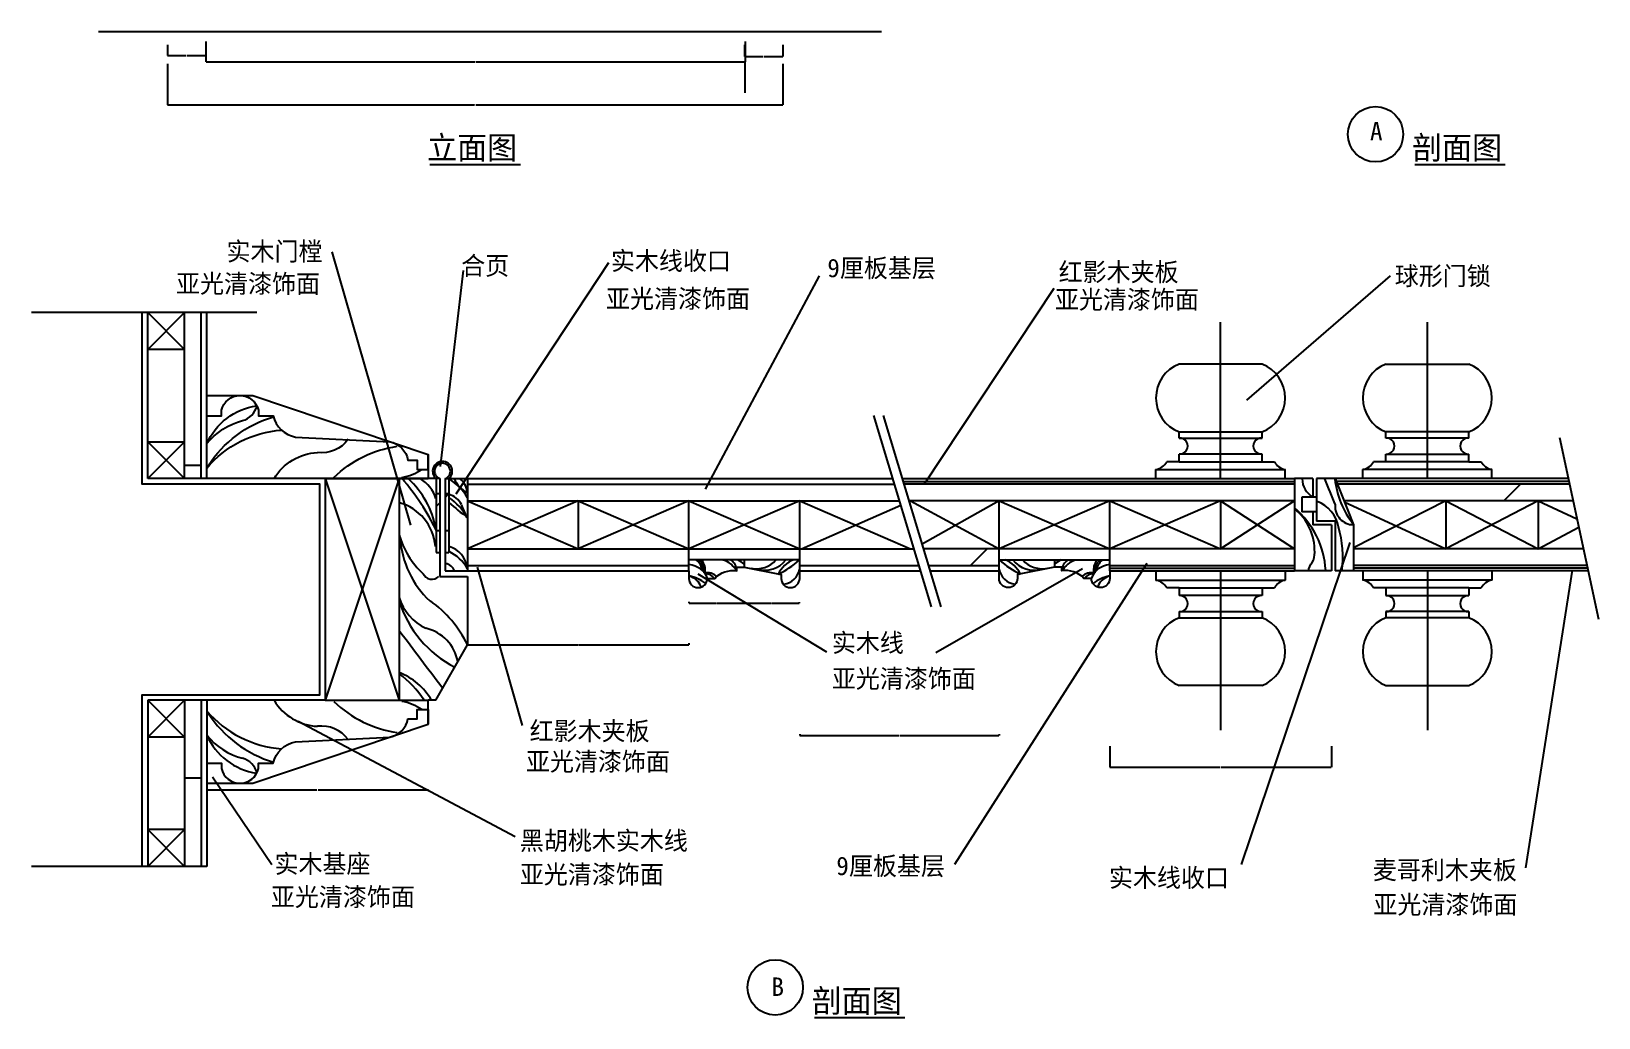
# Model space of a CAD drawing. Header units: metres. Extents: x 103 to 5369, y 237 to 6708.
# Drawn here: x 178 to 5272, y 237 to 3442 of the extents above; entities that cross this region are included whole.
import ezdxf

# ---------------------------------------------------------------- set-up
doc = ezdxf.new("R2010")
doc.units = ezdxf.units.M
for name, color, linetype in [('2', 2, 'Continuous'), ('3', 3, 'Continuous'), ('4', 4, 'Continuous'), ('7', 7, 'Continuous'), ('BH', 3, 'Continuous'), ('DIM', 3, 'Continuous'), ('TEXT', 3, 'Continuous')]:
    doc.layers.add(name, color=color, linetype=linetype)
doc.dimstyles.get("Standard").update_dxf_attribs({"dimtxt": 2.5, "dimasz": 2.5, "dimexe": 1.25, "dimexo": 0.625, "dimtad": 1, "dimcen": 2.5, "dimazin": 3, "dimtfac": 1, "dimtmove": 0, "dimatfit": 3})

# ---------------------------------------------------------------- blocks, each defined once
blk = doc.blocks.new('*D1')
for p, q in [((3683.36, 1119.48), (3683.36, 1050.54)), ((4403.36, 1119.48), (4403.36, 1050.54)), ((3683.61, 1050.54), (4041.86, 1050.54)), ((4044.86, 1050.54), (4403.11, 1050.54))]:
    blk.add_line(p, q)
at = {"layer": 'Defpoints'}
for p in [(3683.36, 1119.48), (4403.36, 1119.48), (3683.36, 1050.54)]:
    blk.add_point(p, dxfattribs=at)
at = {"layer": 'DIM', "insert": (4043.36, 1050.54), "char_height": 1, "attachment_point": 5}
blk.add_mtext('120', dxfattribs=at)
blk = doc.blocks.new('*D5')
for p, q in [((745.87, 3408.67), (745.87, 3343.12)), ((2498.5, 3408.67), (2498.5, 3343.12)), ((746.12, 3343.12), (1620.185, 3343.12)), ((1624.185, 3343.12), (2498.25, 3343.12))]:
    blk.add_line(p, q)
at = {"layer": 'Defpoints'}
for p in [(745.87, 3408.67), (2498.5, 3408.67), (745.87, 3343.12)]:
    blk.add_point(p, dxfattribs=at)
at = {"layer": '3', "insert": (1622.185, 3343.12), "char_height": 1, "attachment_point": 5}
blk.add_mtext('1760', dxfattribs=at)
blk = doc.blocks.new('*D6')
for p, q in [((620.87, 3335.89), (620.87, 3202.57)), ((2620.87, 3335.89), (2620.87, 3202.57)), ((621.12, 3202.57), (1618.87, 3202.57)), ((1622.87, 3202.57), (2620.62, 3202.57))]:
    blk.add_line(p, q)
at = {"layer": 'Defpoints'}
for p in [(620.87, 3335.89), (2620.87, 3335.89), (620.87, 3202.57)]:
    blk.add_point(p, dxfattribs=at)
at = {"layer": 'DIM', "insert": (1620.87, 3202.57), "char_height": 1, "attachment_point": 5}
blk.add_mtext('2000', dxfattribs=at)
blk = doc.blocks.new('*D7')
for p, q in [((1106.33, 976.08), (748.08, 976.08)), ((748.33, 977.53), (748.33, 976.08)), ((1468.58, 976.08), (1110.33, 976.08)), ((1468.33, 977.53), (1468.33, 976.08))]:
    blk.add_line(p, q)
at = {"layer": 'Defpoints'}
for p in [(748.33, 977.53), (1468.33, 977.53), (1468.33, 976.08)]:
    blk.add_point(p, dxfattribs=at)
at = {"layer": 'DIM', "insert": (1108.33, 976.08), "char_height": 1, "attachment_point": 5}
blk.add_mtext('120 ', dxfattribs=at)
blk = doc.blocks.new('*D8')
for p, q in [((620.87, 3397.99), (620.87, 3363.35)), ((621.12, 3363.35), (681.87, 3363.35)), ((684.87, 3363.35), (745.62, 3363.35)), ((745.87, 3397.99), (745.87, 3363.35))]:
    blk.add_line(p, q)
at = {"layer": 'Defpoints'}
for p in [(620.87, 3397.99), (620.87, 3363.35), (745.87, 3397.99)]:
    blk.add_point(p, dxfattribs=at)
at = {"layer": 'DIM', "insert": (683.37, 3363.35), "char_height": 1, "attachment_point": 5}
blk.add_mtext('120', dxfattribs=at)
blk = doc.blocks.new('*D9')
for p, q in [((2495.87, 3397.99), (2495.87, 3360.39)), ((2620.87, 3397.99), (2620.87, 3360.39)), ((2496.12, 3360.39), (2556.87, 3360.39)), ((2559.87, 3360.39), (2620.62, 3360.39))]:
    blk.add_line(p, q)
at = {"layer": 'Defpoints'}
for p in [(2495.87, 3397.99), (2620.87, 3397.99), (2495.87, 3360.39)]:
    blk.add_point(p, dxfattribs=at)
at = {"layer": 'DIM', "insert": (2558.37, 3360.39), "char_height": 1, "attachment_point": 5}
blk.add_mtext('120', dxfattribs=at)
blk = doc.blocks.new('*D10')
for p, q in [((2495.45, 1588.14), (2495.45, 1583.73)), ((2495.7, 1583.73), (2583.69, 1583.73)), ((2585.69, 1583.73), (2673.68, 1583.73)), ((2673.93, 1586.85), (2673.93, 1583.73))]:
    blk.add_line(p, q)
at = {"layer": 'Defpoints'}
for p in [(2495.45, 1588.14), (2495.45, 1583.73), (2673.93, 1586.85)]:
    blk.add_point(p, dxfattribs=at)
at = {"layer": 'DIM', "insert": (2584.69, 1583.73), "char_height": 1, "attachment_point": 5}
blk.add_mtext('30', dxfattribs=at)
blk = doc.blocks.new('*D11')
for p, q in [((1595.45, 1453.51), (1595.45, 1448.53)), ((1595.7, 1448.53), (1953.95, 1448.53)), ((1956.95, 1448.53), (2315.2, 1448.53)), ((2315.45, 1453.51), (2315.45, 1448.53))]:
    blk.add_line(p, q)
at = {"layer": 'Defpoints'}
for p in [(1595.45, 1453.51), (1595.45, 1448.53), (2315.45, 1453.51)]:
    blk.add_point(p, dxfattribs=at)
at = {"layer": 'DIM', "insert": (1955.45, 1448.53), "char_height": 1, "attachment_point": 5}
blk.add_mtext('120', dxfattribs=at)
blk = doc.blocks.new('*D12')
for p, q in [((2315.45, 1587.61), (2315.45, 1583.73)), ((2315.7, 1583.73), (2404.45, 1583.73)), ((2406.45, 1583.73), (2495.2, 1583.73)), ((2495.45, 1588.14), (2495.45, 1583.73))]:
    blk.add_line(p, q)
at = {"layer": 'Defpoints'}
for p in [(2315.45, 1587.61), (2315.45, 1583.73), (2495.45, 1588.14)]:
    blk.add_point(p, dxfattribs=at)
at = {"layer": 'DIM', "insert": (2405.45, 1583.73), "char_height": 1, "attachment_point": 5}
blk.add_mtext('30', dxfattribs=at)
blk = doc.blocks.new('*D13')
for p, q in [((2675.45, 1158.06), (2675.45, 1153.6)), ((2675.7, 1153.6), (2997.905, 1153.6)), ((3000.905, 1153.6), (3323.11, 1153.6)), ((3323.36, 1158.06), (3323.36, 1153.6))]:
    blk.add_line(p, q)
at = {"layer": 'Defpoints'}
for p in [(2675.45, 1158.06), (2675.45, 1153.6), (3323.36, 1158.06)]:
    blk.add_point(p, dxfattribs=at)
at = {"layer": 'DIM', "insert": (2999.405, 1153.6), "char_height": 1, "attachment_point": 5}
blk.add_mtext('490', dxfattribs=at)

msp = doc.modelspace()

# ---------------------------------------------------------------- hatches: boundary and pattern name
at = {"layer": 'BH'}
h = msp.add_hatch(dxfattribs=at)
h.set_pattern_fill('ANSI32', scale=845)
h.paths.add_polyline_path([(1115.33, 1628.33), (1115.33, 1970.33), (538.33, 1970.33), (538.33, 2528.33), (178.26, 2528.33), (178.26, 728.33), (538.33, 728.33), (538.33, 1286.33), (1115.33, 1286.33)])
h = msp.add_hatch(dxfattribs=at)
h.set_pattern_fill('DOLMIT', scale=80)
h.paths.add_polyline_path([(730.33, 2528.33), (676.33, 2528.33), (676.33, 1988.33), (730.33, 1988.33)])
h = msp.add_hatch(dxfattribs=at)
h.set_pattern_fill('ANSI31', scale=30)
h.paths.add_polyline_path([(1493.33, 1988.33), (1505.45, 1988.33, -5.55), (1523.45, 1988.33), (1535.57, 1988.33, 2.65)])
h.paths.add_polyline_path([(1523.45, 1820.33), (1535.45, 1820.33), (1535.45, 1940.33), (1523.45, 1940.33)])
h.paths.add_polyline_path([(1505.45, 1940.33), (1493.45, 1940.33), (1493.45, 1820.33), (1505.45, 1820.33)])
h = msp.add_hatch(dxfattribs=at)
h.set_pattern_fill('LINE', scale=150)
h.paths.add_polyline_path([(1595.45, 1988.33), (1595.45, 1970.33), (2983.56, 1970.33), (2978.14, 1988.33)])
h.paths.add_polyline_path([(2315.45, 1688.33), (2315.45, 1706.33), (1595.45, 1706.33), (1595.45, 1688.33)])
h.paths.add_polyline_path([(3068.5, 1688.33), (3063.07, 1706.33), (2675.45, 1706.33), (2675.45, 1688.33)])
h.paths.add_polyline_path([(3323.36, 1688.33), (3323.36, 1706.33), (3094.41, 1706.33), (3099.83, 1688.33)])
h = msp.add_hatch(dxfattribs=at)
h.set_pattern_fill('DOLMIT', scale=60)
h.paths.add_polyline_path([(2999.82, 1916.33), (2983.56, 1970.33), (1595.45, 1970.33), (1595.45, 1916.33)])
h.paths.add_polyline_path([(1595.45, 1760.33), (1595.45, 1706.33), (2315.45, 1706.33), (2315.45, 1760.33)])
h.paths.add_polyline_path([(3063.07, 1706.33), (3046.81, 1760.33), (2675.45, 1760.33), (2675.45, 1724.33), (2675.45, 1706.33)])
h = msp.add_hatch(dxfattribs=at)
h.set_pattern_fill('DOLMIT', scale=60)
h.paths.add_polyline_path([(3014.89, 1970.33), (3031.15, 1916.33), (4283.36, 1916.33), (4283.36, 1970.33)])
h.paths.add_polyline_path([(4283.36, 1706.33), (4283.36, 1760.33), (3683.36, 1760.33), (3683.36, 1706.33)])
h.paths.add_polyline_path([(3323.36, 1706.33), (3323.36, 1724.33), (3323.36, 1760.33), (3078.14, 1760.33), (3094.41, 1706.33)])
h = msp.add_hatch(dxfattribs=at)
h.set_pattern_fill('DOLMIT', scale=60)
h.paths.add_polyline_path([(4422.56, 1970.33), (4444.16, 1916.33), (5189.06, 1916.33), (5177.4, 1970.33)])
h.paths.add_polyline_path([(4475.36, 1760.33), (4475.36, 1706.33), (5234.39, 1706.33), (5222.73, 1760.33)])
h = msp.add_hatch(dxfattribs=at)
h.set_pattern_fill('ANSI31', scale=48)
h.paths.add_polyline_path([(4355.36, 1880.33), (4355.36, 1928.33), (4307.36, 1928.33), (4307.36, 1880.33)])
h = msp.add_hatch(dxfattribs=at)
h.set_pattern_fill('DOLMIT', scale=60)
h.paths.add_polyline_path([(2315.45, 1760.33), (2315.45, 1724.33), (2675.45, 1724.33), (2675.45, 1760.33)])
h = msp.add_hatch(dxfattribs=at)
h.set_pattern_fill('DOLMIT', scale=60)
h.paths.add_polyline_path([(3683.36, 1724.33), (3683.36, 1760.33), (3323.36, 1760.33), (3323.36, 1724.33)])
h = msp.add_hatch(dxfattribs=at)
h.set_pattern_fill('DOLMIT', scale=80)
h.paths.add_polyline_path([(730.33, 1268.33), (676.33, 1268.33), (676.33, 728.33), (730.33, 728.33)])

# ---------------------------------------------------------------- linework, layer by layer
at = {"layer": '2'}
msp.add_line((396.96, 3441.73), (2941.21, 3441.73), dxfattribs=at)
msp.add_lwpolyline([(538.33, 728.33), (538.33, 1286.33), (1115.33, 1286.33), (1115.33, 1628.33), (1115.33, 1970.33), (538.33, 1970.33), (538.33, 2528.33)], dxfattribs=at)
at = {"layer": '3'}
for p, q in [((910.93, 2528.33), (178.26, 2528.33)), ((556.33, 1988.33), (556.33, 2528.33)), ((556.33, 2408.33), (676.33, 2528.33)), ((676.33, 2408.33), (556.33, 2528.33)), ((4043.36, 1988.33), (4043.36, 2496.29)), ((4715.36, 1988.33), (4715.36, 2496.29)), ((676.33, 2408.33), (556.33, 2408.33)), ((3103.48, 1572.18), (2916.21, 2193.93)), ((3134.81, 1572.18), (2947.54, 2193.93)), ((3908.36, 2140.33), (4178.36, 2140.33)), ((4850.36, 2140.33), (4580.36, 2140.33)), ((556.33, 1988.33), (676.33, 2108.33)), ((676.33, 1988.33), (556.33, 2108.33)), ((556.33, 2108.33), (676.33, 2108.33)), ((3908.36, 2120.33), (4178.36, 2120.33)), ((4850.36, 2120.33), (4580.36, 2120.33)), ((5144.63, 2122.16), (5272.15, 1531.4)), ((4178.36, 2068.33), (3908.36, 2068.33)), ((3908.36, 2043.33), (4178.36, 2043.33)), ((4580.36, 2068.33), (4850.36, 2068.33)), ((4850.36, 2043.33), (4580.36, 2043.33)), ((748.33, 1988.33), (556.33, 1988.33)), ((1133.33, 1988.33), (748.33, 1988.33)), ((1373.33, 1988.33), (1133.33, 1268.33)), ((1133.33, 1988.33), (1373.33, 1268.33)), ((1133.33, 1988.33), (1133.33, 1268.33)), ((1493.45, 1988.33), (1493.45, 1748.33)), ((1535.45, 1988.33), (1535.45, 1748.33)), ((1535.45, 1988.33), (1535.45, 1748.33)), ((3833.36, 2018.33), (4253.36, 2018.33)), ((4925.36, 2018.33), (4505.36, 2018.33)), ((1493.45, 1940.33), (1505.45, 1940.33)), ((1523.45, 1940.33), (1535.45, 1940.33)), ((1955.45, 1916.33), (1595.45, 1760.33)), ((1595.45, 1916.33), (1955.45, 1760.33)), ((2315.45, 1916.33), (1955.45, 1760.33)), ((1955.45, 1916.33), (2315.45, 1760.33)), ((2675.45, 1916.33), (2315.45, 1760.33)), ((2315.45, 1916.33), (2675.45, 1760.33)), ((2675.45, 1916.33), (3035.45, 1760.33)), ((2681.13, 1760.33), (3003.99, 1902.48)), ((3035.45, 1916.33), (3323.36, 1760.33)), ((3323.36, 1916.33), (3073.59, 1775.43)), ((3683.36, 1916.33), (3323.36, 1760.33)), ((3323.36, 1916.33), (3683.36, 1760.33)), ((4043.36, 1916.33), (3683.36, 1760.33)), ((3683.36, 1916.33), (4043.36, 1760.33)), ((4043.36, 1916.33), (4283.36, 1760.33)), ((4283.36, 1916.33), (4043.36, 1760.33)), ((4445.36, 1913.33), (4775.36, 1760.33)), ((4775.36, 1916.33), (4475.36, 1763.33)), ((4775.36, 1916.33), (5075.36, 1760.33)), ((5075.36, 1916.33), (4775.36, 1760.33)), ((5075.36, 1916.33), (5201.69, 1857.8)), ((1493.45, 1820.33), (1505.45, 1820.33)), ((1523.45, 1820.33), (1535.45, 1820.33)), ((5075.36, 1760.33), (5207.66, 1830.16)), ((1493.45, 1748.33), (1505.45, 1748.33)), ((1523.45, 1748.33), (1535.45, 1748.33)), ((2495.45, 1724.33), (2495.45, 1700.33)), ((3503.36, 1724.33), (3503.36, 1700.33)), ((4043.36, 1688.33), (4043.36, 1170.75)), ((4715.36, 1688.33), (4715.36, 1170.75)), ((2375.45, 1664.33), (2399.45, 1664.33)), ((3623.36, 1664.33), (3599.36, 1664.33)), ((3833.36, 1658.33), (4253.36, 1658.33)), ((3908.36, 1633.33), (4178.36, 1633.33)), ((4925.36, 1658.33), (4505.36, 1658.33)), ((4850.36, 1633.33), (4580.36, 1633.33)), ((4178.36, 1608.33), (3908.36, 1608.33)), ((4580.36, 1608.33), (4850.36, 1608.33)), ((3908.36, 1556.33), (4178.36, 1556.33)), ((3908.36, 1536.33), (4178.36, 1536.33)), ((4850.36, 1556.33), (4580.36, 1556.33)), ((4850.36, 1536.33), (4580.36, 1536.33)), ((556.33, 1268.33), (556.33, 728.33)), ((748.33, 1268.33), (556.33, 1268.33)), ((676.33, 1268.33), (556.33, 1148.33)), ((556.33, 1268.33), (676.33, 1148.33)), ((1133.33, 1268.33), (748.33, 1268.33)), ((676.33, 848.33), (556.33, 728.33)), ((556.33, 848.33), (676.33, 728.33)), ((748.33, 728.33), (178.26, 728.33))]:
    msp.add_line(p, q, dxfattribs=at)
for points in [[(1535.57, 1988.33, 2.65), (1493.33, 1988.33, 2.65)], [(1523.45, 1988.33, 5.55), (1505.45, 1988.33, 5.55)]]:
    msp.add_lwpolyline(points, format="xyb", dxfattribs=at)
for centre, start, end in [((849.38, 2238.09), 284.22, 348.06), ((849.38, 1018.56), 11.94, 75.78)]:
    msp.add_arc(centre, 62.94, start, end, dxfattribs=at)
at = {"layer": '4'}
for p, q in [((748.33, 1988.33), (748.33, 2528.33)), ((1133.33, 1988.33), (748.33, 1988.33)), ((1133.33, 1988.33), (1468.33, 1988.33)), ((1373.33, 1988.33), (1133.33, 1988.33)), ((1373.33, 1988.33), (1373.33, 1268.33)), ((1505.45, 1988.33), (1373.33, 1988.33)), ((1468.33, 2018.33), (1468.33, 1988.33)), ((1493.33, 1988.33), (1468.33, 1988.33)), ((1505.45, 1988.33), (1505.45, 1688.33)), ((1505.45, 1988.33), (1505.45, 1670.33)), ((1523.45, 1988.33), (2978.14, 1988.33)), ((1523.45, 1988.33), (1523.45, 1688.33)), ((3009.47, 1988.33), (4283.36, 1988.33)), ((4343.36, 1988.33), (4283.36, 1988.33)), ((4343.36, 1988.33), (4343.36, 1928.33)), ((5173.52, 1988.33), (4355.36, 1988.33)), ((4355.36, 1988.33), (4355.36, 1850.33)), ((4343.36, 1880.33), (4343.36, 1838.33)), ((4403.36, 1838.33), (4343.36, 1838.33)), ((4415.36, 1850.33), (4355.36, 1850.33)), ((4403.36, 1838.33), (4403.36, 1688.33)), ((4415.36, 1850.33), (4415.36, 1688.33)), ((1523.45, 1688.33), (2315.45, 1688.33)), ((2675.45, 1688.33), (3068.5, 1688.33)), ((3099.83, 1688.33), (3323.36, 1688.33)), ((3683.36, 1688.33), (4283.36, 1688.33)), ((4403.36, 1688.33), (4283.36, 1688.33)), ((5238.27, 1688.33), (4415.36, 1688.33)), ((1505.45, 1670.33), (1595.45, 1670.33)), ((1595.45, 1670.33), (1595.45, 1448.33)), ((1493.33, 1268.33), (1595.45, 1448.33)), ((1133.33, 1268.33), (1468.33, 1268.33)), ((1468.33, 1238.33), (1468.33, 1268.33)), ((1493.33, 1268.33), (1468.33, 1268.33)), ((748.33, 998.33), (748.33, 728.33))]:
    msp.add_line(p, q, dxfattribs=at)
for points in [[(748.33, 2192.33), (796.33, 2192.33), (796.33, 2210.33, -0.8), (916.33, 2210.33), (916.33, 2192.33), (964.33, 2192.33, 0.29), (1036.33, 2123.33), (1343.65, 2108.33, -0.31), (1402.33, 2048.33), (1432.33, 2048.33), (1432.33, 2018.33), (1468.33, 2018.33)], [(2315.45, 1688.33), (2315.45, 1664.33, 1), (2375.45, 1664.33), (2399.45, 1664.33, -0.26), (2471.45, 1688.33), (2471.45, 1700.33), (2495.45, 1700.33), (2615.45, 1676.33), (2615.45, 1664.33, 1), (2675.45, 1664.33), (2675.45, 1724.33)], [(3683.36, 1688.33), (3683.36, 1664.33, -1), (3623.36, 1664.33), (3599.36, 1664.33, 0.26), (3527.36, 1688.33), (3527.36, 1700.33), (3503.36, 1700.33), (3383.36, 1676.33), (3383.36, 1664.33, -1), (3323.36, 1664.33), (3323.36, 1724.33)], [(748.33, 1064.33), (796.33, 1064.33), (796.33, 1046.33, 0.8), (916.33, 1046.33), (916.33, 1064.33), (964.33, 1064.33, -0.29), (1036.33, 1133.33), (1343.65, 1148.33, 0.31), (1402.33, 1208.33), (1432.33, 1208.33), (1432.33, 1238.33), (1468.33, 1238.33)]]:
    msp.add_lwpolyline(points, format="xyb", dxfattribs=at)
at = {"layer": '7'}
for p, q in [((676.33, 1988.33), (676.33, 2528.33)), ((730.33, 1988.33), (730.33, 2528.33)), ((4178.36, 2360.33), (3908.36, 2360.33)), ((4580.36, 2360.33), (4850.36, 2360.33)), ((748.33, 1988.33), (748.33, 2258.33)), ((3908.36, 2120.33), (3908.36, 2140.33)), ((4178.36, 2120.33), (4178.36, 2140.33)), ((4580.36, 2120.33), (4580.36, 2140.33)), ((4850.36, 2120.33), (4850.36, 2140.33)), ((3908.36, 2043.33), (3868.36, 2043.33)), ((3908.36, 2043.33), (3908.36, 2068.33)), ((4178.36, 2043.33), (4178.36, 2068.33)), ((4178.36, 2043.33), (4218.36, 2043.33)), ((4580.36, 2043.33), (4540.36, 2043.33)), ((4580.36, 2043.33), (4580.36, 2068.33)), ((4850.36, 2043.33), (4850.36, 2068.33)), ((4850.36, 2043.33), (4890.36, 2043.33)), ((1595.45, 1988.33), (1595.45, 1688.33)), ((3833.36, 1988.33), (3833.36, 2018.33)), ((4253.36, 1988.33), (4253.36, 2018.33)), ((4283.36, 1988.33), (4283.36, 1688.33)), ((4415.36, 1988.33), (4475.36, 1838.33)), ((4505.36, 1988.33), (4505.36, 2018.33)), ((4925.36, 1988.33), (4925.36, 2018.33)), ((1595.45, 1970.33), (2983.56, 1970.33)), ((4283.36, 1970.33), (3015.25, 1970.33)), ((5177.4, 1970.33), (4422.56, 1970.33)), ((1595.45, 1916.33), (2999.82, 1916.33)), ((1955.45, 1916.33), (1955.45, 1760.33)), ((2315.45, 1688.33), (2315.45, 1916.33)), ((2675.45, 1724.33), (2675.45, 1916.33)), ((4283.36, 1916.33), (3031.15, 1916.33)), ((3323.36, 1724.33), (3323.36, 1916.33)), ((3683.36, 1688.33), (3683.36, 1916.33)), ((4043.36, 1916.33), (4043.36, 1760.33)), ((4355.36, 1928.33), (4307.36, 1928.33)), ((4307.36, 1928.33), (4307.36, 1880.33)), ((5189.06, 1916.33), (4444.16, 1916.33)), ((4775.36, 1916.33), (4775.36, 1760.33)), ((5075.36, 1916.33), (5075.36, 1760.33)), ((4355.36, 1880.33), (4307.36, 1880.33)), ((4475.36, 1838.33), (4475.36, 1688.33)), ((1595.45, 1760.33), (2315.45, 1760.33)), ((2315.45, 1760.33), (3046.81, 1760.33)), ((3683.36, 1760.33), (3078.14, 1760.33)), ((4283.36, 1760.33), (3683.36, 1760.33)), ((5222.73, 1760.33), (4475.36, 1760.33)), ((1595.45, 1706.33), (2315.45, 1706.33)), ((2675.45, 1724.33), (2315.45, 1724.33)), ((2495.45, 1724.33), (2495.45, 1700.33)), ((2675.45, 1706.33), (3063.07, 1706.33)), ((3094.41, 1706.33), (3323.36, 1706.33)), ((3323.36, 1724.33), (3683.36, 1724.33)), ((3503.36, 1724.33), (3503.36, 1700.33)), ((3683.36, 1706.33), (4283.36, 1706.33)), ((3833.36, 1688.33), (3833.36, 1658.33)), ((4253.36, 1688.33), (4253.36, 1658.33)), ((5234.39, 1706.33), (4475.36, 1706.33)), ((4505.36, 1688.33), (4505.36, 1658.33)), ((4925.36, 1688.33), (4925.36, 1658.33)), ((3908.36, 1633.33), (3868.36, 1633.33)), ((3908.36, 1633.33), (3908.36, 1608.33)), ((4178.36, 1633.33), (4178.36, 1608.33)), ((4178.36, 1633.33), (4218.36, 1633.33)), ((4580.36, 1633.33), (4540.36, 1633.33)), ((4580.36, 1633.33), (4580.36, 1608.33)), ((4850.36, 1633.33), (4850.36, 1608.33)), ((4850.36, 1633.33), (4890.36, 1633.33)), ((3908.36, 1556.33), (3908.36, 1536.33)), ((4178.36, 1556.33), (4178.36, 1536.33)), ((4580.36, 1556.33), (4580.36, 1536.33)), ((4850.36, 1556.33), (4850.36, 1536.33)), ((4178.36, 1316.33), (3908.36, 1316.33)), ((4580.36, 1316.33), (4850.36, 1316.33)), ((676.33, 1268.33), (676.33, 728.33)), ((730.33, 1268.33), (730.33, 728.33)), ((748.33, 1268.33), (748.33, 998.33)), ((676.33, 1148.33), (556.33, 1148.33)), ((676.33, 848.33), (556.33, 848.33))]:
    msp.add_line(p, q, dxfattribs=at)
for points in [[(748.33, 2258.33), (898.33, 2258.33), (1468.33, 2066.33), (1468.33, 2018.33)], [(1468.33, 2018.33), (1468.33, 2066.33)], [(748.33, 998.33), (898.33, 998.33), (1468.33, 1190.33), (1468.33, 1238.33)], [(1468.33, 1238.33), (1468.33, 1190.33)]]:
    msp.add_lwpolyline(points, dxfattribs=at)
for centre, radius, start, end in [((3951.53, 2250.33), 118.17, 111.43, 248.57), ((4135.19, 2250.33), 118.17, 291.43, 68.57), ((4623.53, 2250.33), 118.17, 111.43, 248.57), ((4807.19, 2250.33), 118.17, 291.43, 68.57), ((3910.9, 2094.33), 26.12, 264.43, 95.57), ((4175.82, 2094.33), 26.12, 84.43, 275.57), ((4582.9, 2094.33), 26.12, 264.43, 95.57), ((4847.82, 2094.33), 26.12, 84.43, 275.57), ((3825.67, 2066.09), 48.38, 279.14, 331.93), ((4261.05, 2066.09), 48.38, 208.07, 260.86), ((4497.67, 2066.09), 48.38, 279.14, 331.93), ((4933.05, 2066.09), 48.38, 208.07, 260.86), ((3825.67, 1610.56), 48.38, 28.07, 80.86), ((4261.05, 1610.56), 48.38, 99.14, 151.93), ((4497.67, 1610.56), 48.38, 28.07, 80.86), ((4933.05, 1610.56), 48.38, 99.14, 151.93), ((3910.9, 1582.33), 26.12, 264.43, 95.57), ((4175.82, 1582.33), 26.12, 84.43, 275.57), ((4582.9, 1582.33), 26.12, 264.43, 95.57), ((4847.82, 1582.33), 26.12, 84.43, 275.57), ((3951.53, 1426.33), 118.17, 111.43, 248.57), ((4135.19, 1426.33), 118.17, 291.43, 68.57), ((4623.53, 1426.33), 118.17, 111.43, 248.57), ((4807.19, 1426.33), 118.17, 291.43, 68.57)]:
    msp.add_arc(centre, radius, start, end, dxfattribs=at)
at = {"layer": 'BH'}
for p, q in [((3012.18, 1979.33), (4283.36, 1979.33)), ((5175.46, 1979.33), (4418.96, 1979.33)), ((3683.36, 1697.33), (4283.36, 1697.33)), ((5236.33, 1697.33), (4475.36, 1697.33))]:
    msp.add_line(p, q, dxfattribs=at)
for points in [[(748.33, 2101.04, -0.26), (910.52, 2225.25, -0.26)], [(748.11, 2022.39, -0.2), (991.34, 2146.28, -0.2)], [(748.33, 2101.99, -0.16), (864.84, 2177.07, -0.16)], [(753.18, 2030, -0.18), (965.1, 2189.38, -0.18)], [(1207.43, 2116.22, -0.28), (1108.46, 2073.11, -0.28)], [(1161.75, 1991.97, -0.16), (1367.3, 2093.39, -0.16)], [(967.19, 1988.33, -0.25), (1108.46, 2073.11, -0.25)], [(1493.16, 1826.12, 0.16), (1403.31, 1988.33, 0.16)], [(1493.37, 1923.83, 0.18), (1441.85, 1988.33, 0.18)], [(1595.81, 1925.62, 0.12), (1534.8, 1988.33, 0.12)], [(1552.27, 1988.33, 0.16), (1594.97, 1941.6, 0.16)], [(1594.97, 1944.96, 0.23), (1569.53, 1988.33, 0.23)], [(4381.49, 1987.64, 0.01), (4415.54, 1902.87, 0.43), (4474.67, 1838.4)], [(1576.45, 1904.59, 0.18), (1535.45, 1937.6, 0.18)], [(1491.35, 1768.22, 0.32), (1373.33, 1909.95, 0.32)], [(1535.45, 1911.02, 0.03), (1595.81, 1862.54, 0.03)], [(4329.52, 1687.96, -0.18), (4341.47, 1716.02, 0.13), (4349.24, 1748.85, 0.23), (4283.53, 1890.93, 0.23)], [(4437.04, 1687.96, 0.11), (4426.29, 1831.23, 0.27), (4357.6, 1914.21)], [(1373.33, 1808.03, 0.14), (1451.52, 1679.56, 0.52), (1502.22, 1670.51)], [(1377.27, 1793.55, 0.19), (1473.25, 1590.9, 0.19)], [(1595.45, 1698.75, 0.29), (1536.05, 1768.35, 0.29)], [(1595.45, 1695.81, 0.15), (1536.05, 1751.53, 0.15)], [(2376.26, 1663.3, 0.29), (2316.4, 1708.83, 0.29)], [(2364.64, 1682.05, 0.23), (2348.56, 1723.12, 0.23)], [(2367.32, 1682.05, 0.22), (2357.5, 1723.12, 0.22)], [(2405.74, 1670.45, 0.26), (2366.43, 1681.16, 0.26)], [(2470.07, 1688.3, 0.21), (2427.18, 1723.12, 0.21)], [(2494.19, 1711.51, 0.07), (2474.54, 1724.01, 0.07)], [(2517.58, 1697.16, 0.27), (2598.44, 1724.33, 0.27)], [(2538.13, 1694.48, 0.31), (2630.26, 1724.33, 0.31)], [(2655.54, 1724.33, 0.19), (2606.03, 1678.41, 0.19)], [(2606.92, 1678.41, 0.06), (2673.93, 1723.05, 0.06)], [(2623.64, 1645.83, 0.34), (2674.88, 1694.68, 0.34)], [(3323.93, 1694.68, 0.34), (3375.17, 1645.83, 0.34)], [(3324.88, 1723.05, 0.06), (3391.89, 1678.41, 0.06)], [(3392.78, 1678.41, 0.19), (3343.27, 1724.33, 0.19)], [(3368.55, 1724.33, 0.31), (3460.68, 1694.48, 0.31)], [(3400.37, 1724.33, 0.27), (3481.23, 1697.16, 0.27)], [(3524.28, 1724.01, 0.07), (3504.62, 1711.51, 0.07)], [(3547.5, 1724.01, 0.26), (3527.85, 1689.19, 0.26)], [(3571.63, 1723.12, 0.21), (3528.74, 1688.3, 0.21)], [(3632.38, 1681.16, 0.26), (3593.07, 1670.45, 0.26)], [(3682.41, 1708.83, 0.29), (3622.55, 1663.3, 0.29)], [(3641.31, 1723.12, 0.22), (3631.49, 1682.05, 0.22)], [(3650.25, 1723.12, 0.23), (3634.17, 1682.05, 0.23)], [(3658.29, 1723.12, 0.17), (3638.63, 1689.19, 0.17)], [(2370, 1647.24, 0.13), (2316.4, 1672.23, 0.13)], [(2354.82, 1636.52, 0.25), (2317.29, 1671.34, 0.25)], [(3682.41, 1672.23, 0.13), (3628.81, 1647.24, 0.13)], [(3681.52, 1671.34, 0.25), (3644, 1636.52, 0.25)], [(1373.33, 1602.61, 0.21), (1460.57, 1502.24, 0.21)], [(1373.33, 1591.89, 0.2), (1554.73, 1375.58, 0.2)], [(1595.34, 1448.13, 0.13), (1475.06, 1590.9, 0.13)], [(1564.19, 1393.23, 0.3), (1460.57, 1502.24, 0.3)], [(1478.97, 1268.33, 0.17), (1373.33, 1358.32, 0.17)], [(1454.88, 1268.33, 0.09), (1373.33, 1354.1, 0.09)], [(748.11, 1234.26, 0.2), (991.34, 1110.37, 0.2)], [(753.18, 1226.65, 0.18), (965.1, 1067.27, 0.18)], [(967.19, 1268.33, 0.25), (1108.46, 1183.54, 0.25)], [(1161.75, 1264.69, 0.16), (1367.3, 1163.26, 0.16)], [(1207.43, 1140.44, 0.28), (1108.46, 1183.54, 0.28)], [(748.33, 1155.61, 0.26), (910.52, 1031.4, 0.26)], [(748.33, 1154.66, 0.16), (864.84, 1079.58, 0.16)]]:
    msp.add_lwpolyline(points, format="xyb", dxfattribs=at)
for centre, radius, start, end in [((1349.92, 2166.64), 177.69, 280.57, 303.42), ((792.71, 1477.42), 780.88, 25.93, 40.86), ((4374.69, 1987.58), 66.08, 179.95, 242.18), ((4691.32, 2015.42), 277.89, 185.99, 218.78), ((1435.59, 1776.98), 180.1, 27.76, 56.33), ((1671.8, 1925.16), 97.54, 192.17, 218.03), ((4095, 1672.11), 290.65, 3.6, 49.56), ((1519.36, 1675.29), 37.03, 20.61, 82.38), ((2302.67, 1678.53), 58.48, 10.5, 49.67), ((2429.55, 1688.77), 41.41, 0.58, 58.31), ((2368.22, 1641.39), 37.98, 36.9, 90.01), ((3630.59, 1641.39), 37.98, 89.99, 143.1), ((15302.49, 11861.68), 17362.83, 216.66, 217.43), ((1349.92, 1090.01), 177.69, 56.58, 79.43)]:
    msp.add_arc(centre, radius, start, end, dxfattribs=at)
at = {"layer": 'DIM'}
msp.add_line((2498.5, 3242.25), (2498.5, 3344.2), dxfattribs=at)
at = {"layer": 'TEXT'}
for p, q in [((1473.75, 3008.95), (1767.63, 3008.95)), ((4674.74, 3008.95), (4968.61, 3008.95)), ((2723.65, 236.92), (3017.53, 236.92))]:
    msp.add_line(p, q, dxfattribs=at)
for centre in [(4546.96, 3107.24), (2595.87, 335.21)]:
    msp.add_circle(centre, 90, dxfattribs=at)

# ---------------------------------------------------------------- texts
at = {"layer": '3', "insert": (2808.09, 1379.67), "char_height": 48, "attachment_point": 1}
msp.add_mtext('\\A1; \\P  ', dxfattribs=at)
at = {"layer": 'DIM'}
for s, p in [('A', (4528.97, 3087.34)), ('B', (2583.66, 307.39))]:
    msp.add_text(s, height=60, dxfattribs=at).set_placement(p)
at = {"layer": 'TEXT'}
for s, height, p in [('立面图', 75, (1464.55, 3026.17)), ('剖面图', 75, (4665.54, 3026.17)), ('实木门樘', 60, (812.51, 2696.77)), ('合页', 60, (1575.34, 2650.33)), ('实木线收口', 60, (2061.89, 2666.1)), ('9厘板基层', 60, (2765.24, 2642.85)), ('亚光清漆饰面', 60, (648.66, 2592)), ('红影木夹板', 60, (3516.91, 2629.77)), ('球形门锁', 60, (4609.44, 2617.02)), ('亚光清漆饰面', 60, (2046.1, 2542.9)), ('亚光清漆饰面', 60, (3505.06, 2540.33)), ('实木线', 60, (2779.95, 1425.04)), ('亚光清漆饰面', 60, (2779.95, 1308.56)), ('红影木夹板', 60, (1797.62, 1138.39)), ('亚光清漆饰面', 60, (1785.77, 1039.26)), ('黑胡桃木实木线', 60, (1765.9, 781.97)), ('实木基座', 60, (968.57, 706.79)), ('9厘板基层', 60, (2794.49, 700.05)), ('亚光清漆饰面', 60, (1765.9, 672.54)), ('实木线收口', 60, (3680.47, 661.62)), ('麦哥利木夹板', 60, (4538.18, 686.58)), ('亚光清漆饰面', 60, (956.72, 599.24)), ('亚光清漆饰面', 60, (4540.09, 574.58)), ('剖面图', 75, (2714.45, 254.14))]:
    msp.add_text(s, height=height, dxfattribs=at).set_placement(p)
at = {"layer": 'TEXT', "insert": (2131.66, 921.36), "char_height": 60, "attachment_point": 1}
msp.add_mtext('\\A1; \\P  \\P    ', dxfattribs=at)

# ---------------------------------------------------------------- dimensions: what is measured, and where the dimension line sits
at = {"layer": '3'}
dim = msp.add_linear_dim(base=(745.87, 3343.12), p1=(745.87, 3408.67), p2=(2498.5, 3408.67), text='1760', dimstyle='Standard', dxfattribs=at)
dim.commit()
dim.dimension.update_dxf_attribs({"geometry": '*D5', "text_midpoint": (1622.185, 3343.12)})
at = {"layer": 'DIM'}
for base, p1, p2, text, picture, middle in [((620.87, 3363.35), (620.87, 3397.99), (745.87, 3397.99), '120', '*D8', (683.37, 3363.35)), ((2495.87, 3360.39), (2495.87, 3397.99), (2620.87, 3397.99), '120', '*D9', (2558.37, 3360.39)), ((2315.45, 1583.73), (2315.45, 1587.61), (2495.45, 1588.14), '30', '*D12', (2405.45, 1583.73)), ((2495.45, 1583.73), (2495.45, 1588.14), (2673.93, 1586.85), '30', '*D10', (2584.69, 1583.73)), ((1595.45, 1448.53), (1595.45, 1453.51), (2315.45, 1453.51), '120', '*D11', (1955.45, 1448.53)), ((2675.45, 1153.6), (2675.45, 1158.06), (3323.36, 1158.06), '490', '*D13', (2999.405, 1153.6)), ((3683.36, 1050.54), (3683.36, 1119.48), (4403.36, 1119.48), '120', '*D1', (4043.36, 1050.54)), ((1468.33, 976.08), (1468.33, 977.53), (748.33, 977.53), '120 ', '*D7', (1108.33, 976.08))]:
    dim = msp.add_linear_dim(base=base, p1=p1, p2=p2, text=text, dimstyle='Standard', dxfattribs=at)
    dim.commit()
    dim.dimension.update_dxf_attribs({"geometry": picture, "text_midpoint": middle})
dim = msp.add_linear_dim(base=(620.87, 3202.57), p1=(620.87, 3335.89), p2=(2620.87, 3335.89), dimstyle='Standard', dxfattribs=at)
dim.commit()
dim.dimension.update_dxf_attribs({"geometry": '*D6', "text_midpoint": (1620.87, 3202.57)})

# ---------------------------------------------------------------- leaders
at = {"layer": 'TEXT'}
for points in [[(1411.25, 1836.81), (1156.32, 2725.22)], [(1508.22, 2027.66), (1583.31, 2664.71)], [(1558.7, 1939.22), (2054.61, 2690.61)], [(2369.58, 1954.03), (2739.59, 2647.37)], [(3080.7, 1971.36), (3502.74, 2606.93)], [(4128.42, 2243.33), (4595.43, 2647.37)], [(4463.2, 1781.36), (4109.79, 734.89)], [(1627.05, 1700.79), (1773.29, 1186.48)], [(3594.49, 1695.08), (3117.89, 1422.08)], [(3803.24, 1712.31), (3178.98, 734.89)], [(5186.54, 1691), (5034.81, 723.34)], [(2344.35, 1678.85), (2762.88, 1425.31)], [(1045.51, 1200.25), (1750.69, 825.03)], [(766.72, 1019.53), (959.53, 734.67)]]:
    msp.add_leader(points, dimstyle='Standard', dxfattribs=at)

doc.saveas('drawing.dxf')
